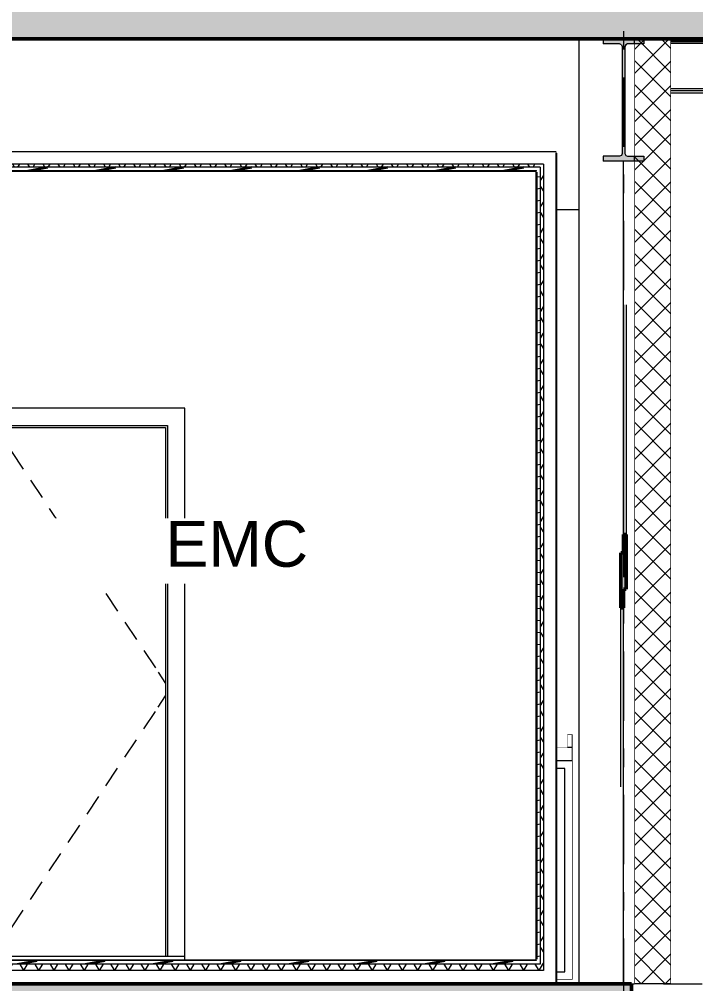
# Model space of a CAD drawing. Header units: millimetres. Extents: x -48147 to 1417267, y -496296 to 18123.
# Drawn here: x 1394436 to 1397013, y -491273 to -487598 of the extents above; entities that cross this region are included whole.
import ezdxf
from ezdxf.enums import TextEntityAlignment as Align

# ---------------------------------------------------------------- set-up
doc = ezdxf.new("R2010")
doc.units = ezdxf.units.MM
doc.header["$MEASUREMENT"] = 0
for name, pattern in [('Dashed', [2822.222233, 1411.111116, -1411.111116]), ('Double Dashed', [546.805537, 264.583325, -105.833328, 70.555556, -105.833328]), ('Wipeout_Contour', [1000, 0, -1000])]:
    doc.linetypes.add(name, pattern=pattern)
for name, color, linetype, lineweight, true_color in [('0_Pen_No__105', 7, 'Continuous', 15, 0xa6a6a6), ('A-230-M_FLOOR.IFC Import_Pen_No__109', 7, 'Continuous', 15, 0xa6a6a6), ('A-230-M_FLOOR.IFC Import_Pen_No__29', 7, 'Continuous', 50, 0x2a2a2a), ('New_A-15-MG_Structural_Grid_Phase_2_Pen_No__222', 7, 'Continuous', 13, 0x65af33), ('New_A-20-M_ Acoustic chambers _Pen_No__107', 7, 'Continuous', 15, 0xa6a6a6), ('New_A-20-M_ Acoustic chambers _Pen_No__162', 7, 'Continuous', 0, 0xe47200), ('New_A-20-M_ Acoustic chambers _Pen_No__27', 7, 'Continuous', 50, 0x2a2a2a), ('New_A-20-M_ Acoustic chambers _Pen_No__67', 7, 'Continuous', 20, 0x606060), ('New_A-25-M_Wall_Int_Pen_No__107', 7, 'Continuous', 15, 0xa6a6a6), ('New_A-25-M_Wall_Int_Pen_No__166', 7, 'Continuous', 0, 0xcc0000), ('New_A-25-M_Wall_Int_Pen_No__27', 7, 'Continuous', 50, 0x2a2a2a), ('New_A-25-M_Wall_Int_Pen_No__67', 7, 'Continuous', 20, 0x606060), ('New_A-35-M_FFE_Fixed_Pen_No__64', 7, 'Continuous', 20, 0x606060), ('New_ArchiCAD Doors_Pen_No__63', 7, 'Continuous', 20, 0x606060), ('S-280-M_STRUCT_FRAME.IFC Import_Pen_No__30', 7, 'Continuous', 50, 0x2a2a2a)]:
    doc.layers.add(name, color=color, linetype=linetype, lineweight=lineweight, true_color=true_color)
for name, color, linetype in [('A-230-M_FLOOR.IFC Import', 7, 'Continuous'), ('A-25-M_Wall_Int', 7, 'Continuous'), ('New_A-15-MG_Structural_Grid_Phase_2', 7, 'Continuous'), ('New_A-20-M_ Acoustic chambers', 7, 'Continuous'), ('New_A-25-M_Wall_Int', 7, 'Continuous'), ('New_A-30-M_Stair', 7, 'Continuous'), ('New_A-35-M_FFE_Fixed', 7, 'Continuous'), ('New_ArchiCAD Doors', 7, 'Continuous'), ('S-280-M_STRUCT_FRAME.IFC Import', 7, 'Continuous')]:
    doc.layers.add(name, color=color, linetype=linetype)
for name, color, linetype, lineweight in [('A-230-M_FLOOR.IFC Import_Pen_No__89', 8, 'Continuous', 20), ('A-25-M_Wall_Int_Pen_No__87', 8, 'Continuous', 20), ('A-95-P_Text_1_50_GA_Pen_No__1', 7, 'Continuous', 13), ('New_A-20-M_ Acoustic chambers _Pen_No__192', 7, 'Continuous', 13), ('New_A-25-M_Wall_Int_Pen_No__1', 7, 'Continuous', 13), ('New_A-25-M_Wall_Int_Pen_No__160', 5, 'Continuous', 200), ('New_A-25-M_Wall_Int_Pen_No__175', 1, 'Continuous', 35), ('New_A-25-M_Wall_Int_Pen_No__192', 7, 'Continuous', 13), ('New_A-25-M_Wall_Int_Pen_No__85', 8, 'Continuous', 20), ('New_A-25-M_Wall_Int_Pen_No__87', 8, 'Continuous', 20), ('S-280-M_STRUCT_FRAME.IFC Import_Pen_No__1', 7, 'Continuous', 13), ('S-280-M_STRUCT_FRAME.IFC Import_Pen_No__160', 5, 'Continuous', 200), ('S-280-M_STRUCT_FRAME.IFC Import_Pen_No__90', 8, 'Continuous', 20)]:
    doc.layers.add(name, color=color, linetype=linetype, lineweight=lineweight)
doc.styles.add('GENERATED_STYLE_2', font='')
doc.styles.get('GENERATED_STYLE_2').set_extended_font_data('Swis721 BT')
pattern_1 = [(45, (1376122.47, -491272.82), (-79.5495, 79.5495), []), (45, (1376095.95, -491246.3), (-79.5495, 79.5495), [])]
pattern_2 = [(10, (1376122.47, -491272.82), (-7.81417, 44.31635), [])]
pattern_3 = [(60, (1376122.47, -491272.82), (-43.30127, 25), []), (120, (1376122.47, -491272.82), (43.30127, 25), [])]
pattern_4 = [(0, (1376122.47, -491272.82), (0, 389.7114), [24.375, -200.625]), (0, (1376234.97, -491077.97), (0, 389.7114), [24.375, -200.625]), (60, (1376122.47, -491272.82), (-337.5, 194.8557), [24.375, -200.625]), (60, (1376347.47, -491272.82), (-337.5, 194.8557), [24.375, -200.625]), (120, (1376146.84, -491272.82), (337.5, 194.8557), [24.375, -200.625]), (120, (1376371.84, -491272.82), (337.5, 194.8557), [24.375, -200.625]), (0, (1376122.47, -491235.32), (0, 75), [0, -75, 0, -112.5]), (45, (1376159.97, -491235.32), (-53.03301, 53.03301), [0, -56.25, 0, -93.75])]

# ---------------------------------------------------------------- blocks, each defined once
blk = doc.blocks.new('Section Elem_32_2', base_point=(1376122.5, -491272.8))
at = {"color": 254, "linetype": 'Wipeout_Contour', "lineweight": 0, "ltscale": 5920504.970800699}
blk.add_wipeout([(1396779, -491272.8), (1396919, -491272.8), (1396919, -487672.8), (1396779, -487672.8)], dxfattribs=at).dxf.layer = 'New_A-25-M_Wall_Int'
at = {"layer": 'New_A-25-M_Wall_Int_Pen_No__107', "linetype": 'Continuous'}
h = blk.add_hatch(dxfattribs=at)
h.set_pattern_fill('Concrete_Block_0002', color=256, style=0, pattern_type=2)
h.set_pattern_definition([(45, (1376122.47, -491272.82), (-45.96194, 45.96194), []), (135, (1376122.47, -491272.82), (45.96194, 45.96194), [])])
h.paths.add_polyline_path([(1396779, -491272.8), (1396919, -491272.8), (1396919, -487672.8), (1396779, -487672.8)])
at = {"layer": 'New_A-25-M_Wall_Int_Pen_No__1', "linetype": 'Continuous'}
for p, q in [((1396779, -487672.8), (1396779, -491272.8)), ((1396919, -487672.8), (1396919, -491272.8)), ((1396919, -491272.8), (1396779, -491272.8))]:
    blk.add_line(p, q, dxfattribs=at)
blk = doc.blocks.new('Section Elem_356_2', base_point=(1376122.5, -491272.8))
at = {"color": 254, "linetype": 'Wipeout_Contour', "lineweight": 0, "ltscale": 5920459.513504745}
blk.add_wipeout([(1396482.9, -490422.8), (1396544.1, -490422.8), (1396544.1, -490372.8), (1396482.9, -490372.8)], dxfattribs=at).dxf.layer = 'New_A-35-M_FFE_Fixed'
at = {"color": 254, "linetype": 'Wipeout_Contour', "lineweight": 0, "ltscale": 5920471.03824399}
blk.add_wipeout([(1396544.1, -490372.8), (1396544.1, -490322.8), (1396524.1, -490322.8), (1396524.1, -490372.8)], dxfattribs=at).dxf.layer = 'New_A-35-M_FFE_Fixed'
at = {"color": 254, "linetype": 'Wipeout_Contour', "lineweight": 0, "ltscale": 11842037.09391321}
blk.add_wipeout([(1396482.9, -491257.8), (1396544.1, -491257.8), (1396544.1, -490422.8), (1396482.9, -490422.8), (1396482.9, -490452.8), (1396514.1, -490452.8), (1396514.1, -491227.8), (1396482.9, -491227.8)], dxfattribs=at).dxf.layer = 'New_A-35-M_FFE_Fixed'
at = {"layer": 'New_A-35-M_FFE_Fixed_Pen_No__64', "linetype": 'Continuous'}
for p, q in [((1396544.1, -490322.8), (1396524.1, -490322.8)), ((1396524.1, -490372.8), (1396524.1, -490322.8)), ((1396544.1, -490372.8), (1396544.1, -490322.8)), ((1396544.1, -490372.8), (1396482.9, -490372.8)), ((1396544.1, -490422.8), (1396544.1, -490372.8)), ((1396482.9, -490422.8), (1396544.1, -490422.8)), ((1396544.1, -490422.8), (1396544.1, -491257.8)), ((1396544.1, -491257.8), (1396482.9, -491257.8))]:
    blk.add_line(p, q, dxfattribs=at)
at = {"color": 254, "linetype": 'Wipeout_Contour', "lineweight": 0, "ltscale": 5920989.767276932}
blk.add_wipeout([(1396514.1, -490452.8), (1396482.9, -490452.8), (1396482.9, -491227.8), (1396514.1, -491227.8)], dxfattribs=at).dxf.layer = 'New_A-35-M_FFE_Fixed'
at = {"layer": 'New_A-35-M_FFE_Fixed_Pen_No__64', "linetype": 'Continuous'}
for p, q in [((1396514.1, -490452.8), (1396482.9, -490452.8)), ((1396514.1, -491227.8), (1396514.1, -490452.8)), ((1396482.9, -491227.8), (1396514.1, -491227.8))]:
    blk.add_line(p, q, dxfattribs=at)
blk = doc.blocks.new('Section Elem_369_2', base_point=(1376122.5, -491272.8))
at = {"color": 254, "linetype": 'Wipeout_Contour', "lineweight": 0, "ltscale": 11836160.17666299}
blk.add_wipeout([(1396743.8, -487701.9), (1396743.8, -488109.5), (1396746.8, -488116.7), (1396754, -488119.7), (1396779, -488119.7), (1396779, -487691.7), (1396754, -487691.7), (1396746.8, -487694.7)], dxfattribs=at).dxf.layer = 'New_A-25-M_Wall_Int'
at = {"color": 254, "linetype": 'Wipeout_Contour', "lineweight": 0, "ltscale": 17761256.88042624}
blk.add_wipeout([(1396736.4, -488138.6), (1396736.4, -489631.4), (1396738.6, -489631.4), (1396738.6, -488685.8), (1396748.6, -488685.8), (1396748.6, -489769.2), (1396738.6, -489769.2), (1396738.6, -490714.8), (1396736.4, -490714.8), (1396736.4, -491272.8), (1396779, -491272.8), (1396779, -488138.6)], dxfattribs=at).dxf.layer = 'New_A-25-M_Wall_Int'
blk = doc.blocks.new('Section Elem_380_2', base_point=(1376122.5, -491272.8))
at = {"color": 254, "linetype": 'Wipeout_Contour', "lineweight": 0, "ltscale": 11846490.09063876}
blk.add_wipeout([(1399648.9, -487879.6), (1396919, -487879.6), (1396919, -491272.8), (1397038.4, -491272.8), (1397038.4, -491270.8), (1397038.4, -488144.8), (1397038.4, -488042.8), (1399648.9, -488042.8)], dxfattribs=at).dxf.layer = 'New_A-25-M_Wall_Int'
at = {"color": 254, "linetype": 'Wipeout_Contour', "lineweight": 0, "ltscale": 16281064.53034383}
blk.add_wipeout([(1396544.1, -491257.8), (1396482.9, -491257.8), (1396482.9, -491272.8), (1396569.2, -491272.8), (1396569.2, -488322.8), (1396482.9, -488322.8), (1396482.9, -490372.8), (1396524.1, -490372.8), (1396524.1, -490322.8), (1396544.1, -490322.8), (1396544.1, -490372.8)], dxfattribs=at).dxf.layer = 'New_A-25-M_Wall_Int'
blk = doc.blocks.new('Section Elem_385_2', base_point=(1376122.5, -491272.8))
at = {"color": 254, "linetype": 'Wipeout_Contour', "lineweight": 0, "ltscale": 5914404.640682629}
blk.add_wipeout([(1392857.9, -491184.8), (1396407.9, -491184.8), (1396407.9, -491179.8), (1392857.9, -491179.8)], dxfattribs=at).dxf.layer = 'New_A-25-M_Wall_Int'
at = {"layer": 'New_A-25-M_Wall_Int_Pen_No__166', "linetype": 'Continuous'}
h = blk.add_hatch(dxfattribs=at)
h.set_pattern_fill('Steel_0002', color=256, style=0, pattern_type=2)
h.set_pattern_definition(pattern_1)
h.paths.add_polyline_path([(1392857.9, -491184.8), (1396407.9, -491184.8), (1396407.9, -491179.8), (1392857.9, -491179.8)])
at = {"color": 254, "linetype": 'Wipeout_Contour', "lineweight": 0, "ltscale": 8871620.255360827}
blk.add_wipeout([(1392844.9, -491184.8), (1392844.9, -491197.8), (1396420.9, -491197.8), (1396420.9, -491184.8), (1396407.9, -491184.8), (1392857.9, -491184.8)], dxfattribs=at).dxf.layer = 'New_A-25-M_Wall_Int'
at = {"layer": 'New_A-25-M_Wall_Int_Pen_No__175', "linetype": 'Continuous'}
h = blk.add_hatch(dxfattribs=at)
h.set_pattern_fill('Wood_0002', color=256, style=0, pattern_type=2)
h.set_pattern_definition(pattern_2)
h.paths.add_polyline_path([(1392844.9, -491184.8), (1392844.9, -491197.8), (1396420.9, -491197.8), (1396420.9, -491184.8), (1396407.9, -491184.8), (1392857.9, -491184.8)])
at = {"color": 254, "linetype": 'Wipeout_Contour', "lineweight": 0, "ltscale": 8871654.150193298}
blk.add_wipeout([(1392832.9, -491197.8), (1392832.9, -491222.8), (1396432.9, -491222.8), (1396432.9, -491197.8), (1396420.9, -491197.8), (1392844.9, -491197.8)], dxfattribs=at).dxf.layer = 'New_A-25-M_Wall_Int'
at = {"layer": 'New_A-25-M_Wall_Int_Pen_No__85', "linetype": 'Continuous'}
h = blk.add_hatch(dxfattribs=at)
h.set_pattern_fill('Batt_Insulation_0002', color=256, style=0, pattern_type=2)
h.set_pattern_definition(pattern_3)
h.paths.add_polyline_path([(1392832.9, -491197.8), (1392832.9, -491222.8), (1396432.9, -491222.8), (1396432.9, -491197.8), (1396420.9, -491197.8), (1392844.9, -491197.8)])
at = {"layer": 'New_A-25-M_Wall_Int_Pen_No__192', "linetype": 'Continuous'}
blk.add_line((1396402.9, -491179.8), (1392862.9, -491179.8), dxfattribs=at)
at = {"layer": 'New_A-25-M_Wall_Int_Pen_No__27', "linetype": 'Continuous'}
for p, q in [((1392857.9, -491179.8), (1392857.9, -491184.8)), ((1396407.9, -491179.8), (1396407.9, -491184.8))]:
    blk.add_line(p, q, dxfattribs=at)
at = {"layer": 'New_A-25-M_Wall_Int_Pen_No__67', "linetype": 'Continuous'}
for p, q in [((1396420.9, -491197.8), (1392844.9, -491197.8)), ((1396407.9, -491184.8), (1392857.9, -491184.8))]:
    blk.add_line(p, q, dxfattribs=at)
at = {"color": 254, "linetype": 'Wipeout_Contour', "lineweight": 0, "ltscale": 8871718.62999998}
blk.add_wipeout([(1392785.9, -491269.8), (1396479.9, -491269.8), (1396479.9, -491222.8), (1396432.9, -491222.8), (1392832.9, -491222.8), (1392785.9, -491222.8)], dxfattribs=at).dxf.layer = 'New_A-25-M_Wall_Int'
at = {"layer": 'New_A-25-M_Wall_Int_Pen_No__160', "linetype": 'Continuous', "lineweight": 0, "true_color": 0x00007f}
blk.add_hatch(color=176, dxfattribs=at).paths.add_polyline_path([(1392785.9, -491269.8), (1392782.9, -491269.8), (1392782.9, -491272.8), (1396482.9, -491272.8), (1396482.9, -491269.8), (1396479.9, -491269.8)])
at = {"layer": 'New_A-25-M_Wall_Int_Pen_No__107', "linetype": 'Continuous'}
for p, q in [((1392782.9, -491269.8), (1392782.9, -491272.8)), ((1396482.9, -491269.8), (1396482.9, -491272.8))]:
    blk.add_line(p, q, dxfattribs=at)
at = {"layer": 'New_A-25-M_Wall_Int_Pen_No__67', "linetype": 'Continuous'}
for p, q in [((1396432.9, -491222.8), (1392832.9, -491222.8)), ((1396479.9, -491269.8), (1392785.9, -491269.8))]:
    blk.add_line(p, q, dxfattribs=at)
blk = doc.blocks.new('Section Elem_386_2', base_point=(1376122.5, -491272.8))
at = {"layer": 'New_A-25-M_Wall_Int_Pen_No__160', "linetype": 'Continuous', "lineweight": 0, "true_color": 0x00007f}
blk.add_hatch(color=176, dxfattribs=at).paths.add_polyline_path([(1396482.9, -488102.8), (1396482.9, -488099.8), (1392782.9, -488099.8), (1392782.9, -488102.8)])
at = {"color": 254, "linetype": 'Wipeout_Contour', "lineweight": 0, "ltscale": 14775878.83346403}
blk.add_wipeout([(1396432.9, -488149.8), (1396479.9, -488149.8), (1396479.9, -488107.8), (1396482.9, -488107.8), (1396482.9, -488102.8), (1392782.9, -488102.8), (1392782.9, -488107.8), (1392785.9, -488107.8), (1392785.9, -488149.8), (1392832.9, -488149.8)], dxfattribs=at).dxf.layer = 'New_A-25-M_Wall_Int'
at = {"layer": 'New_A-25-M_Wall_Int_Pen_No__107', "linetype": 'Continuous', "flags": 128}
for points in [[(1392782.9, -488099.8), (1392782.9, -488102.8), (1392782.9, -488107.8)], [(1396482.9, -488099.8), (1396482.9, -488102.8), (1396482.9, -488107.8)]]:
    blk.add_lwpolyline(points, dxfattribs=at)
at = {"layer": 'New_A-25-M_Wall_Int_Pen_No__192', "linetype": 'Continuous'}
blk.add_line((1396482.9, -488099.8), (1392782.9, -488099.8), dxfattribs=at)
at = {"layer": 'New_A-25-M_Wall_Int_Pen_No__67', "linetype": 'Continuous'}
blk.add_line((1396482.9, -488102.8), (1392782.9, -488102.8), dxfattribs=at)
at = {"color": 254, "linetype": 'Wipeout_Contour', "lineweight": 0, "ltscale": 8865595.499722265}
blk.add_wipeout([(1392832.9, -488149.8), (1392832.9, -488161.8), (1392844.9, -488161.8), (1396420.9, -488161.8), (1396432.9, -488161.8), (1396432.9, -488149.8)], dxfattribs=at).dxf.layer = 'New_A-25-M_Wall_Int'
at = {"layer": 'New_A-25-M_Wall_Int_Pen_No__85', "linetype": 'Continuous'}
h = blk.add_hatch(dxfattribs=at)
h.set_pattern_fill('Batt_Insulation_0002', color=256, style=0, pattern_type=2)
h.set_pattern_definition(pattern_3)
h.paths.add_polyline_path([(1392832.9, -488149.8), (1392832.9, -488161.8), (1392844.9, -488161.8), (1396420.9, -488161.8), (1396432.9, -488161.8), (1396432.9, -488149.8)])
at = {"color": 254, "linetype": 'Wipeout_Contour', "lineweight": 0, "ltscale": 8865620.598593732}
blk.add_wipeout([(1392844.9, -488161.8), (1392844.9, -488174.8), (1392857.9, -488174.8), (1396407.9, -488174.8), (1396420.9, -488174.8), (1396420.9, -488161.8)], dxfattribs=at).dxf.layer = 'New_A-25-M_Wall_Int'
at = {"layer": 'New_A-25-M_Wall_Int_Pen_No__175', "linetype": 'Continuous'}
h = blk.add_hatch(dxfattribs=at)
h.set_pattern_fill('Wood_0002', color=256, style=0, pattern_type=2)
h.set_pattern_definition(pattern_2)
h.paths.add_polyline_path([(1392844.9, -488161.8), (1392844.9, -488174.8), (1392857.9, -488174.8), (1396407.9, -488174.8), (1396420.9, -488174.8), (1396420.9, -488161.8)])
at = {"layer": 'New_A-25-M_Wall_Int_Pen_No__67', "linetype": 'Continuous'}
blk.add_line((1396432.9, -488149.8), (1392832.9, -488149.8), dxfattribs=at)
at = {"color": 254, "linetype": 'Wipeout_Contour', "lineweight": 0, "ltscale": 5910422.538326148}
blk.add_wipeout([(1392857.9, -488174.8), (1392857.9, -488179.8), (1396407.9, -488179.8), (1396407.9, -488174.8)], dxfattribs=at).dxf.layer = 'New_A-25-M_Wall_Int'
at = {"layer": 'New_A-25-M_Wall_Int_Pen_No__166', "linetype": 'Continuous'}
h = blk.add_hatch(dxfattribs=at)
h.set_pattern_fill('Steel_0002', color=256, style=0, pattern_type=2)
h.set_pattern_definition(pattern_1)
h.paths.add_polyline_path([(1392857.9, -488174.8), (1392857.9, -488179.8), (1396407.9, -488179.8), (1396407.9, -488174.8)])
at = {"layer": 'New_A-25-M_Wall_Int_Pen_No__27', "linetype": 'Continuous'}
for p, q in [((1392857.9, -488174.8), (1392857.9, -488179.8)), ((1396402.9, -488179.8), (1392862.9, -488179.8)), ((1396407.9, -488174.8), (1396407.9, -488179.8))]:
    blk.add_line(p, q, dxfattribs=at)
at = {"layer": 'New_A-25-M_Wall_Int_Pen_No__67', "linetype": 'Continuous'}
for p, q in [((1396420.9, -488161.8), (1392844.9, -488161.8)), ((1396407.9, -488174.8), (1392857.9, -488174.8))]:
    blk.add_line(p, q, dxfattribs=at)
blk = doc.blocks.new('Section Elem_389_2', base_point=(1376122.5, -491272.8))
at = {"color": 254, "linetype": 'Wipeout_Contour', "lineweight": 0, "ltscale": 20674635.19804991}
blk.add_wipeout([(1392658.5, -487686.1), (1392657.9, -487686.1), (1392657.9, -488114.1), (1392658.5, -488114.1), (1392658.5, -488127.4), (1392657.9, -488127.4), (1392657.9, -488322.8), (1392782.9, -488322.8), (1392782.9, -488099.8), (1396482.9, -488099.8), (1396482.9, -488322.8), (1396569.2, -488322.8), (1396569.2, -487672.8), (1392658.5, -487672.8)], dxfattribs=at).dxf.layer = 'New_A-25-M_Wall_Int'
at = {"layer": 'New_A-25-M_Wall_Int_Pen_No__87', "linetype": 'Continuous'}
for p, q in [((1392657.9, -488322.8), (1392782.9, -488322.8)), ((1396482.9, -488322.8), (1396569.2, -488322.8))]:
    blk.add_line(p, q, dxfattribs=at)
blk = doc.blocks.new('Section Elem_390_2', base_point=(1376122.5, -491272.8))
at = {"color": 254, "linetype": 'Wipeout_Contour', "lineweight": 0, "ltscale": 28115792.87919564}
blk.add_wipeout([(1396569.2, -487672.8), (1396569.2, -491272.8), (1396736.4, -491272.8), (1396736.4, -490522.2), (1396728.6, -490522.2), (1396728.6, -490444.5), (1396728.6, -489631.4), (1396736.4, -489631.4), (1396736.4, -488138.6), (1396660.9, -488138.6), (1396660.9, -488119.7), (1396723.1, -488119.7), (1396730.3, -488116.7), (1396733.3, -488109.5), (1396733.3, -487701.9), (1396730.3, -487694.7), (1396723.1, -487691.7), (1396660.9, -487691.7), (1396660.9, -487672.8)], dxfattribs=at).dxf.layer = 'A-25-M_Wall_Int'
at = {"layer": 'A-25-M_Wall_Int_Pen_No__87', "linetype": 'Continuous'}
for p, q in [((1396569.2, -491272.8), (1396569.2, -487672.8)), ((1396736.4, -488138.6), (1396736.4, -489631.4)), ((1396736.4, -490522.1), (1396736.4, -491272.8))]:
    blk.add_line(p, q, dxfattribs=at)
blk = doc.blocks.new('Section Elem_473_2', base_point=(1376122.5, -491272.8))
at = {"layer": 'S-280-M_STRUCT_FRAME.IFC Import_Pen_No__160', "linetype": 'Continuous', "lineweight": 0, "true_color": 0x00007f}
blk.add_hatch(color=176, dxfattribs=at).paths.add_polyline_path([(1396660.9, -488138.6), (1396816.2, -488138.6), (1396816.2, -488119.7), (1396754, -488119.7), (1396746.8, -488116.7), (1396743.8, -488109.5), (1396743.8, -487701.9), (1396746.8, -487694.7), (1396754, -487691.7), (1396816.2, -487691.7), (1396816.2, -487672.8), (1396660.9, -487672.8), (1396660.9, -487691.7), (1396723.1, -487691.7), (1396730.3, -487694.7), (1396733.3, -487701.9), (1396733.3, -488109.5), (1396730.3, -488116.7), (1396723.1, -488119.7), (1396660.9, -488119.7)])
at = {"layer": 'S-280-M_STRUCT_FRAME.IFC Import_Pen_No__1', "linetype": 'Continuous'}
for p, q in [((1396660.9, -487672.8), (1396660.9, -487691.7)), ((1396816.2, -487672.8), (1396816.2, -487691.7)), ((1396660.9, -488119.7), (1396660.9, -488138.6)), ((1396816.2, -488138.6), (1396660.9, -488138.6)), ((1396816.2, -488119.7), (1396816.2, -488138.6))]:
    blk.add_line(p, q, dxfattribs=at)
at = {"layer": 'S-280-M_STRUCT_FRAME.IFC Import_Pen_No__1', "linetype": 'Continuous', "flags": 128}
for points in [[(1396730.3, -487694.7), (1396723.1, -487691.7), (1396660.9, -487691.7)], [(1396730.3, -487694.7), (1396733.3, -487701.9), (1396733.3, -488109.5), (1396730.3, -488116.7)], [(1396746.8, -487694.7), (1396743.8, -487701.9), (1396743.8, -488109.5), (1396746.8, -488116.7)], [(1396816.2, -487691.7), (1396754, -487691.7), (1396746.8, -487694.7)], [(1396730.3, -488116.7), (1396723.1, -488119.7), (1396660.9, -488119.7)], [(1396746.8, -488116.7), (1396754, -488119.7), (1396816.2, -488119.7)]]:
    blk.add_lwpolyline(points, dxfattribs=at)
blk = doc.blocks.new('Section Elem_486_2', base_point=(1376122.5, -491272.8))
at = {"layer": 'S-280-M_STRUCT_FRAME.IFC Import_Pen_No__30', "linetype": 'Continuous'}
blk.add_line((1396748.6, -489769.2), (1396738.6, -489769.2), dxfattribs=at)
at = {"color": 254, "linetype": 'Wipeout_Contour', "lineweight": 0, "ltscale": 5919640.969369925}
blk.add_wipeout([(1396738.6, -488685.8), (1396738.6, -489560.6), (1396748.6, -489560.6), (1396748.6, -488685.8)], dxfattribs=at).dxf.layer = 'S-280-M_STRUCT_FRAME.IFC Import'
at = {"layer": 'S-280-M_STRUCT_FRAME.IFC Import_Pen_No__160', "linetype": 'Continuous', "lineweight": 0, "true_color": 0x00007f}
blk.add_hatch(color=176, dxfattribs=at).paths.add_polyline_path([(1396738.6, -489560.6), (1396738.6, -489769.2), (1396748.6, -489769.2), (1396748.6, -489560.6)])
at = {"layer": 'S-280-M_STRUCT_FRAME.IFC Import_Pen_No__30', "linetype": 'Continuous'}
for p, q in [((1396738.6, -489560.6), (1396738.6, -489631.4)), ((1396748.6, -489560.6), (1396738.6, -489560.6)), ((1396748.6, -489560.6), (1396748.6, -489769.2))]:
    blk.add_line(p, q, dxfattribs=at)
at = {"layer": 'S-280-M_STRUCT_FRAME.IFC Import_Pen_No__90', "linetype": 'Continuous'}
for p, q in [((1396738.6, -488685.8), (1396738.6, -489560.6)), ((1396748.6, -488685.8), (1396748.6, -489560.6))]:
    blk.add_line(p, q, dxfattribs=at)
blk = doc.blocks.new('Section Elem_487_2', base_point=(1376122.5, -491272.8))
at = {"layer": 'S-280-M_STRUCT_FRAME.IFC Import_Pen_No__30', "linetype": 'Continuous'}
blk.add_line((1396738.6, -489631.4), (1396728.6, -489631.4), dxfattribs=at)
at = {"color": 254, "linetype": 'Wipeout_Contour', "lineweight": 0, "ltscale": 8881863.083013758}
blk.add_wipeout([(1396728.6, -489840.1), (1396728.6, -490522.2), (1396736.4, -490522.2), (1396736.4, -490714.8), (1396738.6, -490714.8), (1396738.6, -489840.1)], dxfattribs=at).dxf.layer = 'S-280-M_STRUCT_FRAME.IFC Import'
at = {"layer": 'S-280-M_STRUCT_FRAME.IFC Import_Pen_No__160', "linetype": 'Continuous', "lineweight": 0, "true_color": 0x00007f}
blk.add_hatch(color=176, dxfattribs=at).paths.add_polyline_path([(1396728.6, -489631.4), (1396728.6, -489840.1), (1396738.6, -489840.1), (1396738.6, -489631.4)])
at = {"layer": 'S-280-M_STRUCT_FRAME.IFC Import_Pen_No__30', "linetype": 'Continuous'}
for p, q in [((1396728.6, -489631.4), (1396728.6, -489840.1)), ((1396738.6, -489769.2), (1396738.6, -489840.1)), ((1396738.6, -489840.1), (1396728.6, -489840.1))]:
    blk.add_line(p, q, dxfattribs=at)
at = {"layer": 'S-280-M_STRUCT_FRAME.IFC Import_Pen_No__90', "linetype": 'Continuous'}
for p, q in [((1396728.6, -490522.2), (1396728.6, -489840.1)), ((1396738.6, -490714.8), (1396738.6, -489840.1))]:
    blk.add_line(p, q, dxfattribs=at)
blk = doc.blocks.new('Section Elem_493_2', base_point=(1376122.5, -491272.8))
at = {"color": 254, "linetype": 'Wipeout_Contour', "lineweight": 0, "ltscale": 5930338.801088404}
blk.add_wipeout([(1403105.6, -487870), (1396919, -487870), (1396919, -487879.6), (1403105.6, -487879.6)], dxfattribs=at).dxf.layer = 'S-280-M_STRUCT_FRAME.IFC Import'
at = {"color": 254, "linetype": 'Wipeout_Contour', "lineweight": 0, "ltscale": 5930331.01711249}
blk.add_wipeout([(1403105.6, -487867.8), (1396919, -487867.8), (1396919, -487870), (1403105.6, -487870)], dxfattribs=at).dxf.layer = 'S-280-M_STRUCT_FRAME.IFC Import'
at = {"color": 254, "linetype": 'Wipeout_Contour', "lineweight": 0, "ltscale": 5930326.015271951}
blk.add_wipeout([(1403105.6, -487862.4), (1396919, -487862.4), (1396919, -487867.8), (1403105.6, -487867.8)], dxfattribs=at).dxf.layer = 'S-280-M_STRUCT_FRAME.IFC Import'
at = {"color": 254, "linetype": 'Wipeout_Contour', "lineweight": 0, "ltscale": 5930209.03482808}
blk.add_wipeout([(1403105.6, -487690), (1396919, -487690), (1396919, -487862.4), (1403105.6, -487862.4)], dxfattribs=at).dxf.layer = 'S-280-M_STRUCT_FRAME.IFC Import'
at = {"layer": 'S-280-M_STRUCT_FRAME.IFC Import_Pen_No__90', "linetype": 'Continuous'}
for p, q in [((1403105.6, -487862.4), (1396919, -487862.4)), ((1403105.6, -487870), (1396919, -487870)), ((1403105.6, -487879.6), (1396919, -487879.6))]:
    blk.add_line(p, q, dxfattribs=at)
at = {"color": 254, "linetype": 'Wipeout_Contour', "lineweight": 0, "ltscale": 5930092.055835439}
blk.add_wipeout([(1403105.6, -487684.6), (1396919, -487684.6), (1396919, -487690), (1403105.6, -487690)], dxfattribs=at).dxf.layer = 'S-280-M_STRUCT_FRAME.IFC Import'
at = {"color": 254, "linetype": 'Wipeout_Contour', "lineweight": 0, "ltscale": 5930087.055699028}
blk.add_wipeout([(1403105.6, -487682.4), (1396919, -487682.4), (1396919, -487684.6), (1403105.6, -487684.6)], dxfattribs=at).dxf.layer = 'S-280-M_STRUCT_FRAME.IFC Import'
at = {"color": 254, "linetype": 'Wipeout_Contour', "lineweight": 0, "ltscale": 5930079.276061809}
blk.add_wipeout([(1403105.6, -487672.8), (1396919, -487672.8), (1396919, -487682.4), (1403105.6, -487682.4)], dxfattribs=at).dxf.layer = 'S-280-M_STRUCT_FRAME.IFC Import'
at = {"layer": 'S-280-M_STRUCT_FRAME.IFC Import_Pen_No__90', "linetype": 'Continuous'}
for p, q in [((1403105.6, -487682.4), (1396919, -487682.4)), ((1403105.6, -487690), (1396919, -487690))]:
    blk.add_line(p, q, dxfattribs=at)
blk = doc.blocks.new('Section Elem_725_2', base_point=(1376122.5, -491272.8))
at = {"color": 254, "linetype": 'Wipeout_Contour', "lineweight": 0, "ltscale": 5919976.239013668}
blk.add_wipeout([(1385633.6, -487672.8), (1409087.1, -487672.8), (1409087.1, -487522.8), (1385633.6, -487522.8)], dxfattribs=at).dxf.layer = 'A-230-M_FLOOR.IFC Import'
at = {"layer": 'A-230-M_FLOOR.IFC Import_Pen_No__109', "linetype": 'Continuous'}
h = blk.add_hatch(dxfattribs=at)
h.set_pattern_fill('Lightweight_Concrete_0002', color=256, style=0, pattern_type=2)
h.set_pattern_definition(pattern_4)
h.paths.add_polyline_path([(1385633.6, -487672.8), (1409087.1, -487672.8), (1409087.1, -487522.8), (1385633.6, -487522.8)])
at = {"layer": 'A-230-M_FLOOR.IFC Import_Pen_No__29', "linetype": 'Continuous'}
for p, q in [((1396660.9, -487672.8), (1392658.5, -487672.8)), ((1403156.1, -487672.8), (1396919, -487672.8))]:
    blk.add_line(p, q, dxfattribs=at)
at = {"layer": 'A-230-M_FLOOR.IFC Import_Pen_No__29', "linetype": 'Continuous', "flags": 128}
blk.add_lwpolyline([(1396919, -487672.8), (1396816.2, -487672.8), (1396779, -487672.8), (1396660.9, -487672.8)], dxfattribs=at)
blk = doc.blocks.new('Section Elem_742_2', base_point=(1376122.5, -491272.8))
at = {"layer": 'A-230-M_FLOOR.IFC Import_Pen_No__89', "linetype": 'Continuous'}
blk.add_line((1396919, -491272.8), (1397038.4, -491272.8), dxfattribs=at)
at = {"color": 254, "linetype": 'Wipeout_Contour', "lineweight": 0, "ltscale": 5901751.012445623}
blk.add_wipeout([(1385633.6, -491522.8), (1396769.2, -491522.8), (1396769.2, -491272.8), (1385633.6, -491272.8)], dxfattribs=at).dxf.layer = 'A-230-M_FLOOR.IFC Import'
at = {"layer": 'A-230-M_FLOOR.IFC Import_Pen_No__109', "linetype": 'Continuous'}
h = blk.add_hatch(dxfattribs=at)
h.set_pattern_fill('Lightweight_Concrete_0002', color=256, style=0, pattern_type=2)
h.set_pattern_definition(pattern_4)
h.paths.add_polyline_path([(1385633.6, -491522.8), (1396769.2, -491522.8), (1396769.2, -491272.8), (1385633.6, -491272.8)])
at = {"layer": 'A-230-M_FLOOR.IFC Import_Pen_No__29', "linetype": 'Continuous'}
for p, q in [((1396482.9, -491272.8), (1392782.9, -491272.8)), ((1396769.2, -491272.8), (1396482.9, -491272.8)), ((1396769.2, -491272.8), (1396769.2, -491442.8))]:
    blk.add_line(p, q, dxfattribs=at)
at = {"layer": 'A-230-M_FLOOR.IFC Import_Pen_No__89', "linetype": 'Continuous'}
blk.add_line((1396769.2, -491272.8), (1396779, -491272.8), dxfattribs=at)
blk = doc.blocks.new('Section Elem_746_2', base_point=(1376122.5, -491272.8))
at = {"layer": 'New_A-20-M_ Acoustic chambers _Pen_No__162', "linetype": 'Continuous', "lineweight": 0, "true_color": 0x723900}
blk.add_hatch(color=36, dxfattribs=at).paths.add_polyline_path([(1396479.9, -491222.8), (1396479.9, -491269.8), (1396482.9, -491269.8), (1396482.9, -488107.8), (1396479.9, -488107.8), (1396479.9, -488149.8)])
at = {"layer": 'New_A-20-M_ Acoustic chambers _Pen_No__107', "linetype": 'Continuous'}
blk.add_line((1396482.9, -488107.8), (1396479.9, -488107.8), dxfattribs=at)
at = {"color": 254, "linetype": 'Wipeout_Contour', "lineweight": 0, "ltscale": 8878908.91800364}
blk.add_wipeout([(1396432.9, -491197.8), (1396432.9, -491222.8), (1396479.9, -491222.8), (1396479.9, -488149.8), (1396432.9, -488149.8), (1396432.9, -488161.8)], dxfattribs=at).dxf.layer = 'New_A-20-M_ Acoustic chambers'
at = {"layer": 'New_A-20-M_ Acoustic chambers _Pen_No__192', "linetype": 'Continuous'}
blk.add_line((1396482.9, -488107.8), (1396482.9, -491269.8), dxfattribs=at)
at = {"layer": 'New_A-20-M_ Acoustic chambers _Pen_No__67', "linetype": 'Continuous', "flags": 128}
blk.add_lwpolyline([(1396479.9, -488107.8), (1396479.9, -488149.8), (1396479.9, -491222.8), (1396479.9, -491269.8)], dxfattribs=at)
at = {"color": 254, "linetype": 'Wipeout_Contour', "lineweight": 0, "ltscale": 8878766.22392853}
blk.add_wipeout([(1396420.9, -491197.8), (1396432.9, -491197.8), (1396432.9, -488161.8), (1396420.9, -488161.8), (1396420.9, -488174.8), (1396420.9, -491184.8)], dxfattribs=at).dxf.layer = 'New_A-20-M_ Acoustic chambers'
at = {"layer": 'New_A-20-M_ Acoustic chambers _Pen_No__162', "linetype": 'Continuous'}
h = blk.add_hatch(dxfattribs=at)
h.set_pattern_fill('Batt_Insulation_0002', color=256, style=0, pattern_type=2)
h.set_pattern_definition(pattern_3)
h.paths.add_polyline_path([(1396420.9, -491197.8), (1396432.9, -491197.8), (1396432.9, -488161.8), (1396420.9, -488161.8), (1396420.9, -488174.8), (1396420.9, -491184.8)])
at = {"color": 254, "linetype": 'Wipeout_Contour', "lineweight": 0, "ltscale": 8878694.449419755}
blk.add_wipeout([(1396407.9, -491184.8), (1396420.9, -491184.8), (1396420.9, -488174.8), (1396407.9, -488174.8), (1396407.9, -488179.8), (1396407.9, -491179.8)], dxfattribs=at).dxf.layer = 'New_A-20-M_ Acoustic chambers'
at = {"layer": 'New_A-20-M_ Acoustic chambers _Pen_No__162', "linetype": 'Continuous'}
h = blk.add_hatch(dxfattribs=at)
h.set_pattern_fill('Wood_0002', color=256, style=0, pattern_type=2)
h.set_pattern_definition(pattern_2)
h.paths.add_polyline_path([(1396407.9, -491184.8), (1396420.9, -491184.8), (1396420.9, -488174.8), (1396407.9, -488174.8), (1396407.9, -488179.8), (1396407.9, -491179.8)])
at = {"layer": 'New_A-20-M_ Acoustic chambers _Pen_No__67', "linetype": 'Continuous', "flags": 128}
blk.add_lwpolyline([(1396432.9, -488149.8), (1396432.9, -488161.8), (1396432.9, -491197.8), (1396432.9, -491222.8)], dxfattribs=at)
at = {"color": 254, "linetype": 'Wipeout_Contour', "lineweight": 0, "ltscale": 5919103.197935893}
blk.add_wipeout([(1396402.9, -488179.8), (1396402.9, -491179.8), (1396407.9, -491179.8), (1396407.9, -488179.8)], dxfattribs=at).dxf.layer = 'New_A-20-M_ Acoustic chambers'
at = {"layer": 'New_A-20-M_ Acoustic chambers _Pen_No__162', "linetype": 'Continuous'}
h = blk.add_hatch(dxfattribs=at)
h.set_pattern_fill('Steel_0002', color=256, style=0, pattern_type=2)
h.set_pattern_definition(pattern_1)
h.paths.add_polyline_path([(1396402.9, -488179.8), (1396402.9, -491179.8), (1396407.9, -491179.8), (1396407.9, -488179.8)])
at = {"layer": 'New_A-20-M_ Acoustic chambers _Pen_No__27', "linetype": 'Continuous'}
blk.add_line((1396402.9, -488179.8), (1396402.9, -491179.8), dxfattribs=at)
at = {"layer": 'New_A-20-M_ Acoustic chambers _Pen_No__67', "linetype": 'Continuous'}
blk.add_line((1396407.9, -488179.8), (1396407.9, -491179.8), dxfattribs=at)
at = {"layer": 'New_A-20-M_ Acoustic chambers _Pen_No__67', "linetype": 'Continuous', "flags": 128}
blk.add_lwpolyline([(1396420.9, -488161.8), (1396420.9, -488174.8), (1396420.9, -491184.8), (1396420.9, -491197.8)], dxfattribs=at)
blk = doc.blocks.new('Section Elem_747_2', base_point=(1376122.5, -491272.8))
at = {"color": 254, "linetype": 'Wipeout_Contour', "lineweight": 0, "ltscale": 11824296.91902565}
blk.add_wipeout([(1392862.9, -488179.8), (1392862.9, -491179.8), (1393602.7, -491179.8), (1393602.7, -489079.8), (1395066.7, -489079.8), (1395066.7, -491179.8), (1396402.9, -491179.8), (1396402.9, -488179.8)], dxfattribs=at).dxf.layer = 'New_A-20-M_ Acoustic chambers'
blk = doc.blocks.new('Section Elem_748_2', base_point=(1376122.5, -491272.8))
at = {"color": 254, "linetype": 'Wipeout_Contour', "lineweight": 0, "ltscale": 5913267.66916342}
blk.add_wipeout([(1393602.7, -491179.8), (1395066.7, -491179.8), (1395066.7, -491167.8), (1393602.7, -491167.8)], dxfattribs=at).dxf.layer = 'New_ArchiCAD Doors'
at = {"color": 254, "linetype": 'Wipeout_Contour', "lineweight": 0, "ltscale": 5909258.92749056}
blk.add_wipeout([(1393602.7, -491167.8), (1393668.7, -491167.8), (1393668.7, -489145.8), (1393602.7, -489079.8)], dxfattribs=at).dxf.layer = 'New_ArchiCAD Doors'
at = {"color": 254, "linetype": 'Wipeout_Contour', "lineweight": 0, "ltscale": 5914534.473766323}
blk.add_wipeout([(1395066.7, -489079.8), (1395000.7, -489145.8), (1395000.7, -491167.8), (1395066.7, -491167.8)], dxfattribs=at).dxf.layer = 'New_ArchiCAD Doors'
at = {"layer": 'New_ArchiCAD Doors_Pen_No__63', "linetype": 'Continuous'}
for p, q in [((1393602.7, -491179.8), (1393602.7, -491167.8)), ((1395066.7, -491179.8), (1395066.7, -491167.8))]:
    blk.add_line(p, q, dxfattribs=at)
at = {"color": 254, "linetype": 'Wipeout_Contour', "lineweight": 0, "ltscale": 5910533.691817662}
blk.add_wipeout([(1395066.7, -489079.8), (1393602.7, -489079.8), (1393668.7, -489145.8), (1395000.7, -489145.8)], dxfattribs=at).dxf.layer = 'New_ArchiCAD Doors'
at = {"layer": 'New_ArchiCAD Doors_Pen_No__63', "linetype": 'Continuous'}
for p, q in [((1393602.7, -489079.8), (1393602.7, -491167.8)), ((1395066.7, -489079.8), (1393602.7, -489079.8)), ((1395066.7, -491167.8), (1395066.7, -489079.8))]:
    blk.add_line(p, q, dxfattribs=at)
at = {"color": 254, "linetype": 'Wipeout_Contour', "lineweight": 0, "ltscale": 5909423.140052853}
blk.add_wipeout([(1393675.7, -489152.8), (1393668.7, -489152.8), (1393668.7, -491167.8), (1393675.7, -491167.8)], dxfattribs=at).dxf.layer = 'New_ArchiCAD Doors'
at = {"color": 254, "linetype": 'Wipeout_Contour', "lineweight": 0, "ltscale": 5914423.187490001}
blk.add_wipeout([(1394993.7, -491167.8), (1395000.7, -491167.8), (1395000.7, -489152.8), (1394993.7, -489152.8)], dxfattribs=at).dxf.layer = 'New_ArchiCAD Doors'
at = {"color": 254, "linetype": 'Wipeout_Contour', "lineweight": 0, "ltscale": 8865875.66668516}
blk.add_wipeout([(1393668.7, -489145.8), (1393668.7, -489152.8), (1393675.7, -489152.8), (1394993.7, -489152.8), (1395000.7, -489152.8), (1395000.7, -489145.8)], dxfattribs=at).dxf.layer = 'New_ArchiCAD Doors'
at = {"color": 254, "linetype": 'Wipeout_Contour', "lineweight": 0, "ltscale": 5910679.722935053}
blk.add_wipeout([(1393675.7, -491167.8), (1394334.7, -491167.8), (1394334.7, -489152.8), (1393675.7, -489152.8)], dxfattribs=at).dxf.layer = 'New_ArchiCAD Doors'
at = {"layer": 'New_ArchiCAD Doors_Pen_No__63', "linetype": 'Continuous'}
for p, q in [((1393668.7, -491167.8), (1393668.7, -489145.8)), ((1393675.7, -491167.8), (1393675.7, -489152.8)), ((1394262.7, -489245.1), (1394218.4, -489311.7)), ((1394190.7, -489353.4), (1394146.4, -489420)), ((1394118.8, -489461.6), (1394074.5, -489528.2)), ((1394046.8, -489569.9), (1394002.5, -489636.5)), ((1393974.8, -489678.1), (1393930.6, -489744.8)), ((1393902.9, -489786.4), (1393858.6, -489853)), ((1393830.9, -489894.7), (1393786.6, -489961.3)), ((1393758.9, -490002.9), (1393714.7, -490069.6)), ((1393703.9, -490085.7), (1393675.7, -490128.3)), ((1393703.9, -490218.9), (1393675.7, -490176.4)), ((1393758.9, -490301.7), (1393714.7, -490235.1)), ((1393830.9, -490410), (1393786.6, -490343.3)), ((1393902.9, -490518.2), (1393858.6, -490451.6)), ((1393974.8, -490626.5), (1393930.6, -490559.9)), ((1394046.8, -490734.8), (1394002.5, -490668.1)), ((1394118.8, -490843), (1394074.5, -490776.4)), ((1394190.7, -490951.3), (1394146.4, -490884.7)), ((1394262.7, -491059.6), (1394218.4, -490992.9))]:
    blk.add_line(p, q, dxfattribs=at)
at = {"color": 254, "linetype": 'Wipeout_Contour', "lineweight": 0, "ltscale": 5913166.5388995}
blk.add_wipeout([(1394334.7, -491167.8), (1394993.7, -491167.8), (1394993.7, -489152.8), (1394334.7, -489152.8)], dxfattribs=at).dxf.layer = 'New_ArchiCAD Doors'
at = {"layer": 'New_ArchiCAD Doors_Pen_No__63', "linetype": 'Continuous'}
for p, q in [((1393668.7, -489145.8), (1395000.7, -489145.8)), ((1393675.7, -489152.8), (1394993.7, -489152.8)), ((1394324, -489152.8), (1394290.4, -489203.4)), ((1394334.7, -491167.8), (1394334.7, -489152.8)), ((1394345.3, -489152.8), (1394378.9, -489203.4)), ((1394993.7, -489152.8), (1394993.7, -491167.8)), ((1395000.7, -489145.8), (1395000.7, -491167.8)), ((1394406.6, -489245.1), (1394450.9, -489311.7)), ((1394478.6, -489353.4), (1394522.9, -489420)), ((1394550.5, -489461.6), (1394594.8, -489528.2)), ((1394622.5, -489569.9), (1394666.8, -489636.5)), ((1394694.5, -489678.1), (1394738.8, -489744.8)), ((1394766.4, -489786.4), (1394810.7, -489853)), ((1394838.4, -489894.7), (1394882.7, -489961.3)), ((1394910.4, -490002.9), (1394954.6, -490069.6)), ((1394965.4, -490085.7), (1394993.7, -490128.3)), ((1394965.4, -490218.9), (1394993.7, -490176.4)), ((1394910.4, -490301.7), (1394954.6, -490235.1)), ((1394838.4, -490410), (1394882.7, -490343.3)), ((1394766.4, -490518.2), (1394810.7, -490451.6)), ((1394694.5, -490626.5), (1394738.8, -490559.9)), ((1394622.5, -490734.8), (1394666.8, -490668.1)), ((1394550.5, -490843), (1394594.8, -490776.4)), ((1394478.6, -490951.3), (1394522.9, -490884.7)), ((1394406.6, -491059.6), (1394450.9, -490992.9)), ((1394334.7, -491167.8), (1394290.4, -491101.2)), ((1394334.7, -491167.8), (1394378.9, -491101.2)), ((1393602.7, -491167.8), (1395066.7, -491167.8))]:
    blk.add_line(p, q, dxfattribs=at)
blk = doc.blocks.new('Standard grid marker[6]_2', base_point=(1396738.4, -469868.2))
at = {"layer": 'New_A-15-MG_Structural_Grid_Phase_2_Pen_No__222', "linetype": 'Double Dashed'}
blk.add_line((1396738.4, -470868.2), (1396738.4, -494272.8), dxfattribs=at)
at = {"layer": 'New_A-15-MG_Structural_Grid_Phase_2_Pen_No__222', "style": 'GENERATED_STYLE_2'}
for tag, p in [('AC_MarkerText_1_0', (1396738.4, -469600.1)), ('AC_MarkerText_1_1', (1396738.4, -495504.7))]:
    blk.add_attdef(tag, text='', height=175, rotation=360, dxfattribs=at).set_placement(p, align=Align.MIDDLE_CENTER)
blk = doc.blocks.new('S-25 Building Section_STORY_MARKER', base_point=(1376122.5, -491272.8))
at = {"layer": '0_Pen_No__105', "linetype": 'Dashed', "ltscale": 0.1}
blk.add_line((1357662.3, -491272.8), (1413604.9, -491272.8), dxfattribs=at)

msp = doc.modelspace()

# ---------------------------------------------------------------- block references
at = {"layer": 'New_A-25-M_Wall_Int'}
msp.add_blockref('Section Elem_32_2', (1376122.5, -491272.8), dxfattribs=at)
at = {"layer": 'New_A-35-M_FFE_Fixed'}
msp.add_blockref('Section Elem_356_2', (1376122.5, -491272.8), dxfattribs=at)

# ---------------------------------------------------------------- next in the draw order: block references
at = {"layer": 'New_A-25-M_Wall_Int'}
msp.add_blockref('Section Elem_369_2', (1376122.5, -491272.8), dxfattribs=at)

# ---------------------------------------------------------------- next in the draw order: block references
msp.add_blockref('Section Elem_380_2', (1376122.5, -491272.8), dxfattribs=at)

# ---------------------------------------------------------------- next in the draw order: block references
for name in ['Section Elem_386_2', 'Section Elem_385_2']:
    msp.add_blockref(name, (1376122.5, -491272.8), dxfattribs=at)
at = {"layer": 'S-280-M_STRUCT_FRAME.IFC Import'}
msp.add_blockref('Section Elem_493_2', (1376122.5, -491272.8), dxfattribs=at)

# ---------------------------------------------------------------- next in the draw order: block references
at = {"layer": 'New_A-25-M_Wall_Int'}
msp.add_blockref('Section Elem_389_2', (1376122.5, -491272.8), dxfattribs=at)

# ---------------------------------------------------------------- next in the draw order: block references
at = {"layer": 'A-25-M_Wall_Int'}
msp.add_blockref('Section Elem_390_2', (1376122.5, -491272.8), dxfattribs=at)

# ---------------------------------------------------------------- next in the draw order: block references
at = {"layer": 'A-230-M_FLOOR.IFC Import'}
msp.add_blockref('Section Elem_742_2', (1376122.5, -491272.8), dxfattribs=at)
at = {"layer": 'S-280-M_STRUCT_FRAME.IFC Import'}
for name in ['Section Elem_473_2', 'Section Elem_486_2']:
    msp.add_blockref(name, (1376122.5, -491272.8), dxfattribs=at)

# ---------------------------------------------------------------- next in the draw order: block references
at = {"layer": 'A-230-M_FLOOR.IFC Import'}
msp.add_blockref('Section Elem_725_2', (1376122.5, -491272.8), dxfattribs=at)
at = {"layer": 'New_A-20-M_ Acoustic chambers'}
msp.add_blockref('Section Elem_746_2', (1376122.5, -491272.8), dxfattribs=at)
at = {"layer": 'S-280-M_STRUCT_FRAME.IFC Import'}
msp.add_blockref('Section Elem_487_2', (1376122.5, -491272.8), dxfattribs=at)

# ---------------------------------------------------------------- next in the draw order: block references
at = {"layer": 'New_A-15-MG_Structural_Grid_Phase_2', "color": 8, "linetype": 'Continuous', "lineweight": 15}
msp.add_blockref('Standard grid marker[6]_2', (1396738.4, -469868.2), dxfattribs=at)
at = {"layer": 'New_A-20-M_ Acoustic chambers'}
msp.add_blockref('Section Elem_747_2', (1376122.5, -491272.8), dxfattribs=at)

# ---------------------------------------------------------------- next in the draw order: block references
at = {"layer": 'New_ArchiCAD Doors'}
msp.add_blockref('Section Elem_748_2', (1376122.5, -491272.8), dxfattribs=at)

# ---------------------------------------------------------------- next in the draw order: wipeouts: each hides what was drawn before it
at = {"color": 254, "linetype": 'Wipeout_Contour', "lineweight": 0, "ltscale": 8908747.079632051}
msp.add_wipeout([(1403234.1, -491272.8), (1403458.1, -491272.8), (1403458.1, -491691.8), (1396585.8, -491691.8), (1396585.8, -491447), (1403234.1, -491447)], dxfattribs=at).dxf.layer = 'New_A-30-M_Stair'

# ---------------------------------------------------------------- next in the draw order: wipeouts: each hides what was drawn before it
at = {"linetype": 'Wipeout_Contour', "ltscale": 5914722.128059926}
msp.add_wipeout([(1394478.4, -489499.6), (1396051.5, -489499.6), (1396051.5, -489748.7), (1394478.4, -489748.7)], dxfattribs=at).dxf.layer = 'A-95-P_Text_1_50_GA_Pen_No__1'

# ---------------------------------------------------------------- next in the draw order: texts
at = {"layer": 'A-95-P_Text_1_50_GA_Pen_No__1', "linetype": 'Continuous', "insert": (1395264.9, -489509), "char_height": 175, "attachment_point": 2, "style": 'GENERATED_STYLE_2'}
msp.add_mtext('\\A1;{\\fSwis721 BT|b0|i0|c0|p34;EMC}', dxfattribs=at)

# ---------------------------------------------------------------- next in the draw order: block references
at = {"linetype": 'Continuous', "lineweight": 0}
msp.add_blockref('S-25 Building Section_STORY_MARKER', (1376122.5, -491272.8), dxfattribs=at)

doc.saveas('drawing.dxf')
